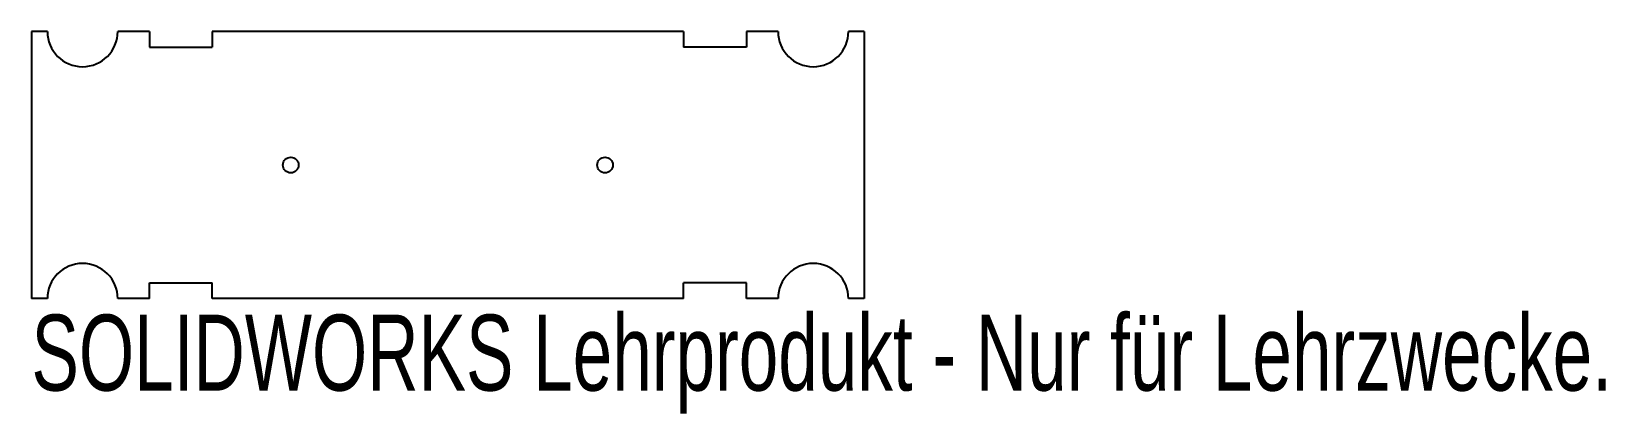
# Model space of a CAD drawing. Header units: millimetres. Extents: x -26 to 74, y -16 to 8.
import ezdxf

# ---------------------------------------------------------------- set-up
doc = ezdxf.new("R2010")
doc.units = ezdxf.units.MM
doc.styles.add('SLDTEXTSTYLE0', font='TXT', dxfattribs={"width": 0.7})

msp = doc.modelspace()

# ---------------------------------------------------------------- linework, layer by layer
at = {"color": 7, "linetype": 'Continuous', "lineweight": 25}
for p, q in [((-26.5, 8.5), (-26.5, -8.5)), ((-25.49, 8.5), (-26.5, 8.5)), ((-19, 8.5), (-21.01, 8.5)), ((-19, 8.5), (-19, 7.5)), ((-15, 8.5), (-15, 7.5)), ((15, 8.5), (-15, 8.5)), ((15, 8.5), (15, 7.5)), ((19, 8.5), (19, 7.5)), ((21.01, 8.5), (19, 8.5)), ((26.5, 8.5), (25.49, 8.5)), ((26.5, 8.5), (26.5, -8.5)), ((-19, 7.5), (-15, 7.5)), ((19, 7.5), (15, 7.5)), ((-19, -7.5), (-15, -7.5)), ((-19, -8.5), (-19, -7.5)), ((-15, -8.5), (-15, -7.5)), ((19, -7.5), (15, -7.5)), ((15, -8.5), (15, -7.5)), ((19, -8.5), (19, -7.5)), ((-25.49, -8.5), (-26.5, -8.5)), ((-19, -8.5), (-21.01, -8.5)), ((15, -8.5), (-15, -8.5)), ((21.01, -8.5), (19, -8.5)), ((26.5, -8.5), (25.49, -8.5))]:
    msp.add_line(p, q, dxfattribs=at)
for centre in [(-10, 0), (10, 0)]:
    msp.add_circle(centre, 0.5, dxfattribs=at)
for centre, start, end in [((-23.25, 8.5), 180, 0), ((23.25, 8.5), 180, 0), ((-23.25, -8.5), 0, 180), ((23.25, -8.5), 0, 180)]:
    msp.add_arc(centre, 2.24, start, end, dxfattribs=at)

# ---------------------------------------------------------------- texts
at = {"color": 7, "linetype": 'Continuous', "insert": (-26.5, -9.52), "char_height": 4.8336, "attachment_point": 1, "style": 'SLDTEXTSTYLE0'}
msp.add_mtext('SOLIDWORKS Lehrprodukt - Nur für Lehrzwecke.', dxfattribs=at)

doc.saveas('drawing.dxf')
